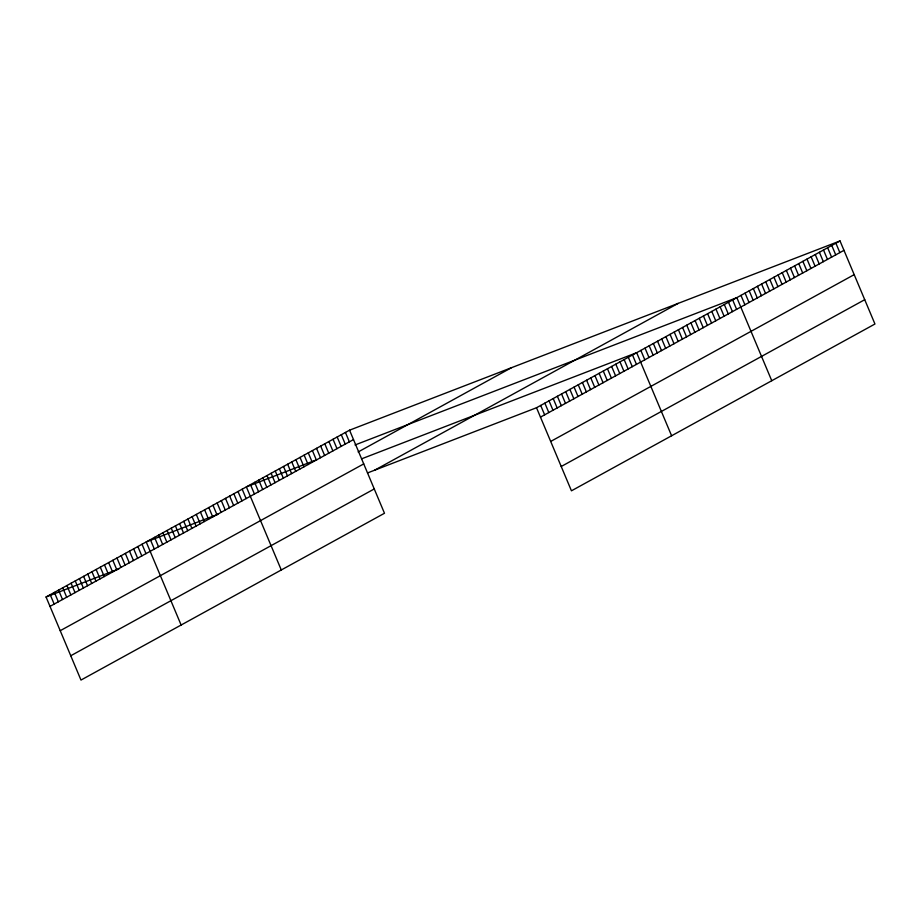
<?xml version="1.0" encoding="UTF-8"?>
<svg xmlns="http://www.w3.org/2000/svg" width="921" height="921" viewBox="0 0 921 921"><rect width="100%" height="100%" fill="white"/><g stroke="black" fill="none" stroke-linecap="round" stroke-linejoin="round"><path stroke-width="1.38" d="M349.554 430.188L384.483 513.262L80.979 680.066L46.05 596.992L349.554 430.188L840.021 240.934L874.95 324.008L571.446 490.812L536.517 407.738L840.021 240.934M49.999 606.386L353.503 439.582M358.142 451.969L511.408 367.732M60.222 630.701L363.726 463.896M374.663 470.194L678.167 303.377M70.756 655.752L374.26 488.947M540.466 417.132L843.981 250.328M550.689 441.447L854.193 274.642M561.223 466.498L864.727 299.693M316.882 459.683L246.368 486.898L281.285 569.984M355.034 444.97L736.835 297.644L771.752 380.718M217.886 514.286L146.209 541.951L181.126 625.025M361.665 458.808L636.676 352.685L671.605 435.771M46.05 596.992L118.89 568.89M367.514 472.945L536.517 407.738M835.9 243.202L839.848 252.596M831.767 245.47L835.727 254.864M827.645 247.737L831.594 257.132M823.512 250.005L827.461 259.4M819.391 252.273L823.339 261.668M815.258 254.541L819.206 263.936M811.136 256.809L815.085 266.204M807.003 259.077L810.952 268.471M802.882 261.345L806.831 270.739M798.749 263.613L802.698 273.007M794.627 265.881L798.576 275.275M790.494 268.149L794.443 277.543M786.361 270.417L790.322 279.811M782.24 272.685L786.189 282.091M778.107 274.953L782.056 284.359M773.985 277.221L777.934 286.627M769.852 279.489L773.801 288.895M765.731 281.768L769.68 291.163M761.598 284.036L765.547 293.431M757.476 286.304L761.425 295.699M753.343 288.572L757.292 297.967M749.222 290.84L753.171 300.234M745.089 293.108L749.038 302.502M740.968 295.376L744.916 304.77M732.656 299.935L736.616 309.329M728.488 302.226L732.437 311.632M724.309 304.529L728.269 313.923M720.141 306.82L724.09 316.214M715.974 309.111L719.923 318.505M711.795 311.402L715.744 320.807M707.627 313.704L711.576 323.098M703.448 315.995L707.397 325.389M699.281 318.286L703.23 327.68M695.102 320.577L699.051 329.971M690.934 322.868L694.883 332.274M686.755 325.171L690.704 334.565M682.588 327.462L686.536 336.856M678.409 329.753L682.357 339.147M674.241 332.044L678.19 341.449M670.062 334.346L674.011 343.74M665.895 336.637L669.843 346.031M661.715 338.928L665.664 348.322M657.548 341.219L661.497 350.613M653.369 343.51L657.318 352.916M649.201 345.812L653.15 355.207M645.022 348.103L648.971 357.498M640.855 350.394L644.804 359.789M632.508 354.988L636.457 364.382M628.329 357.279L632.278 366.673M624.162 359.57L628.11 368.964M619.983 361.861L623.931 371.267M615.815 364.163L619.764 373.558M611.636 366.454L615.585 375.849M607.469 368.745L611.417 378.14M603.29 371.036L607.238 380.431M599.122 373.327L603.071 382.733M594.943 375.63L598.892 385.024M590.775 377.921L594.724 387.315M586.596 380.212L590.545 389.606M582.429 382.503L586.378 391.909M578.25 384.805L582.199 394.2M574.082 387.096L578.031 396.49M569.903 389.387L573.852 398.781M565.736 391.678L569.685 401.072M561.557 393.969L565.506 403.375M557.389 396.272L561.338 405.666M553.21 398.563L557.159 407.957M549.043 400.854L552.991 410.248M544.864 403.145L548.812 412.55M540.696 405.447L544.645 414.841M345.433 432.456L349.381 441.85M341.3 434.724L345.248 444.118M337.178 436.991L341.127 446.386M333.045 439.259L336.994 448.654M328.924 441.527L332.872 450.922M324.791 443.795L328.739 453.19M320.658 446.063L324.618 455.458M316.536 448.331L320.485 457.725M312.403 450.599L316.364 459.993M308.282 452.867L312.231 462.261M304.149 455.135L308.098 464.541M300.027 457.403L303.976 466.809M295.894 459.671L299.843 469.077M291.773 461.939L295.722 471.345M287.64 464.219L291.589 473.613M283.518 466.487L287.467 475.881M279.385 468.754L283.334 478.149M275.264 471.022L279.213 480.417M271.131 473.29L275.08 482.685M266.998 475.558L270.958 484.953M262.876 477.826L266.825 487.221M258.743 480.094L262.692 489.488M254.622 482.362L258.571 491.756M250.489 484.63L254.438 494.024M242.188 489.189L246.137 498.595M238.021 491.492L241.97 500.886M233.842 493.783L237.791 503.177M229.674 496.074L233.623 505.468M225.495 498.365L229.444 507.759M221.328 500.656L225.277 510.061M217.149 502.958L221.098 512.352M212.981 505.249L216.93 514.643M208.802 507.54L212.751 516.934M204.635 509.831L208.583 519.237M200.456 512.134L204.404 521.528M196.288 514.425L200.237 523.819M192.109 516.716L196.058 526.11M187.942 519.007L191.89 528.401M183.763 521.298L187.711 530.703M179.595 523.6L183.544 532.994M175.416 525.891L179.365 535.285M171.248 528.182L175.197 537.576M167.069 530.473L171.018 539.879M162.902 532.775L166.851 542.17M158.723 535.066L162.672 544.461M154.555 537.357L158.504 546.752M150.376 539.648L154.325 549.054M142.03 544.242L145.978 553.636M137.862 546.533L141.811 555.927M133.683 548.824L137.643 558.218M129.516 551.115L133.464 560.521M125.337 553.417L129.297 562.812M121.169 555.708L125.118 565.103M116.99 557.999L120.95 567.394M112.823 560.29L116.771 569.696M108.643 562.593L112.604 571.987M104.476 564.884L108.425 574.278M100.297 567.175L104.257 576.569M96.129 569.466L100.078 578.86M91.95 571.757L95.911 581.163M87.783 574.059L91.732 583.454M83.604 576.35L87.564 585.744M79.436 578.641L83.385 588.035M75.257 580.932L79.218 590.338M71.09 583.235L75.038 592.629M66.911 585.526L70.871 594.92M62.743 587.817L66.692 597.211M58.564 590.108L62.524 599.513M54.397 592.41L58.345 601.804M50.218 594.701L54.178 604.095"/></g></svg>
